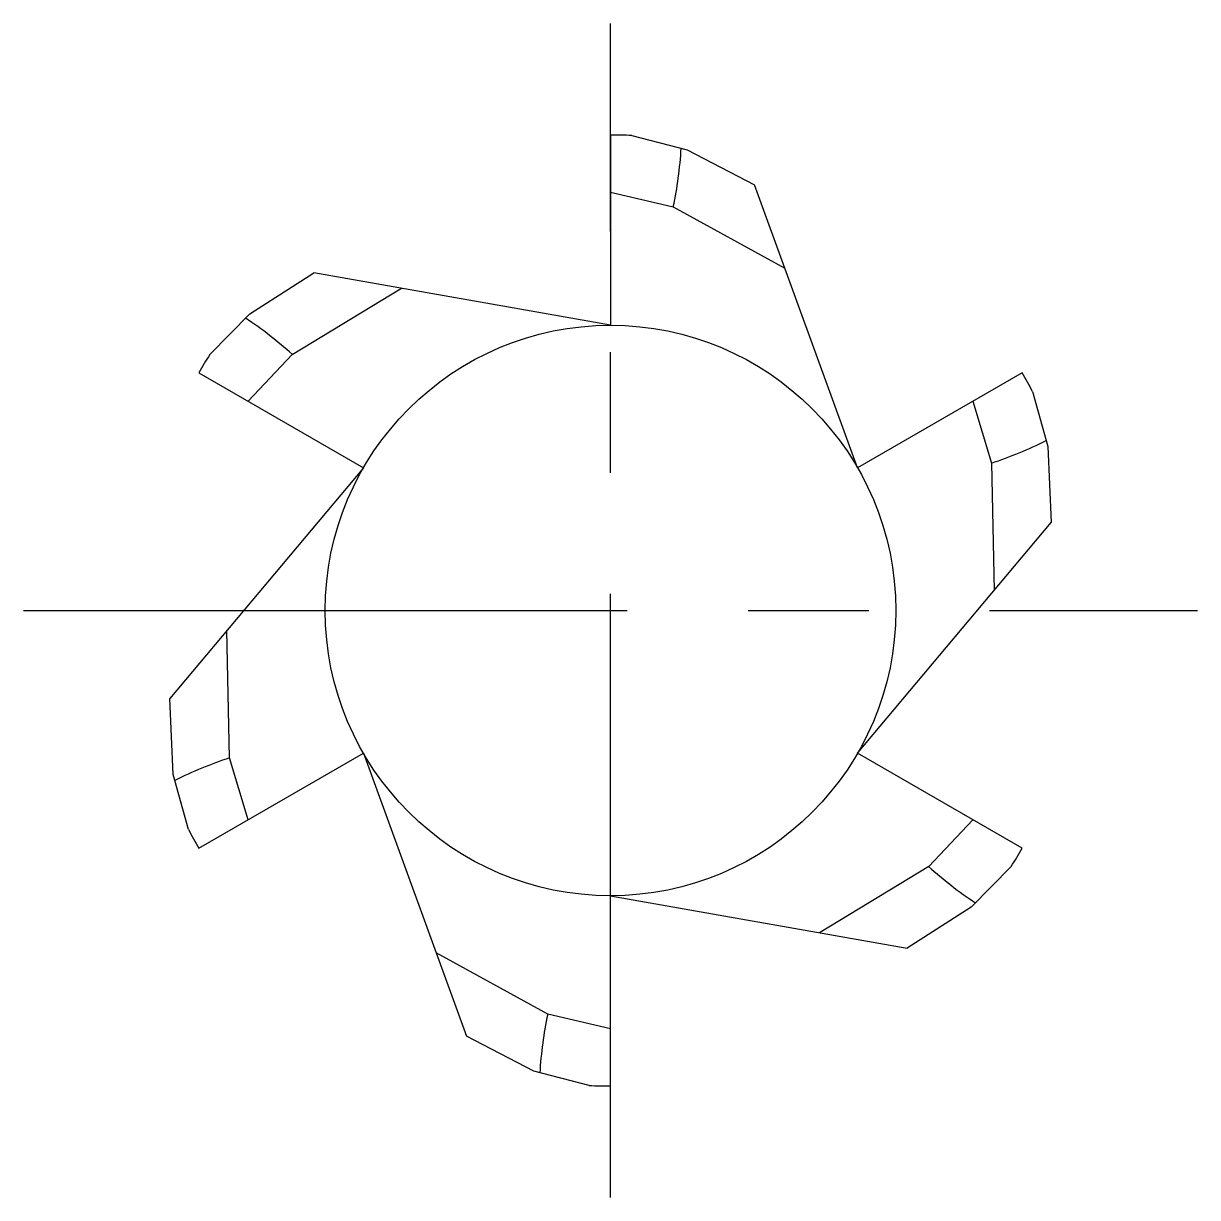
# Model space of a CAD drawing. Header units: millimetres. Extents: x -6.2 to 6.2, y -6.2 to 6.2.
import ezdxf

# ---------------------------------------------------------------- set-up
doc = ezdxf.new("R2010")
doc.units = ezdxf.units.MM
doc.linetypes.add('ACAD_ISO04W100', pattern=[30, 24, -3, 0, -3])
doc.linetypes.add('CENTER', pattern=[50.8, 31.75, -6.35, 6.35, -6.35])
doc.layers.add('中心线', color=2, linetype='ACAD_ISO04W100')
doc.layers.add('轮廓', color=4, linetype='Continuous')

msp = doc.modelspace()

# ---------------------------------------------------------------- linework, layer by layer
at = {"layer": '中心线', "linetype": 'CENTER', "ltscale": 0.2}
for p, q in [((0, -6.173), (0, 6.173)), ((-6.173, 0), (6.173, 0))]:
    msp.add_line(p, q, dxfattribs=at)
at = {"layer": '轮廓'}
for p, q in [((0, 5), (0, 3)), ((0.225, 4.995), (0.807, 4.845)), ((0.807, 4.845), (1.515, 4.477)), ((2.598, 1.5), (1.515, 4.477)), ((0, 4.399), (0.659, 4.244)), ((0.659, 4.244), (1.834, 3.598)), ((-3.792, 3.121), (-3.12, 3.55)), ((0, 3), (-3.12, 3.55)), ((-3.346, 2.693), (-2.199, 3.388)), ((-4.213, 2.692), (-3.792, 3.121)), ((-3.81, 2.2), (-3.346, 2.693)), ((-4.33, 2.5), (-2.598, 1.5)), ((4.33, 2.5), (2.598, 1.5)), ((4.438, 2.303), (4.599, 1.724)), ((3.81, 2.2), (4.005, 1.551)), ((4.599, 1.724), (4.634, 0.927)), ((-2.598, 1.5), (-4.634, -0.927)), ((4.005, 1.551), (4.033, 0.211)), ((2.598, -1.5), (4.634, 0.927)), ((-4.005, -1.551), (-4.033, -0.211)), ((-4.599, -1.724), (-4.634, -0.927)), ((-4.33, -2.5), (-2.598, -1.5)), ((-3.81, -2.2), (-4.005, -1.551)), ((-2.598, -1.5), (-1.515, -4.477)), ((4.33, -2.5), (2.598, -1.5)), ((-4.438, -2.303), (-4.599, -1.724)), ((3.81, -2.2), (3.346, -2.693)), ((3.346, -2.693), (2.199, -3.388)), ((4.213, -2.692), (3.792, -3.121)), ((0, -5), (0, -3)), ((0, -3), (3.12, -3.55)), ((3.792, -3.121), (3.12, -3.55)), ((-0.659, -4.244), (-1.834, -3.598)), ((0, -4.399), (-0.659, -4.244)), ((-0.807, -4.845), (-1.515, -4.477)), ((-0.225, -4.995), (-0.807, -4.845))]:
    msp.add_line(p, q, dxfattribs=at)
at = {"layer": '轮廓', "color": 4}
msp.add_circle((0, 0), 3, dxfattribs=at)
at = {"layer": '轮廓'}
for centre, radius, start, end in [((0, 0), 5, 87.4251, 90), ((-3.457, 5.115), 4.208, 348.0596, 356.5365), ((-6.158, -0.437), 4.208, 48.0596, 56.5365), ((0, 0), 5, 147.4251, 150), ((0, 0), 5, 27.4251, 30), ((2.701, 5.551), 4.208, 288.0596, 296.5365), ((-2.701, -5.551), 4.208, 108.0596, 116.5365), ((0, 0), 5, 207.4251, 210), ((0, 0), 5, 327.4251, 330), ((6.158, 0.437), 4.208, 228.0596, 236.5365), ((3.457, -5.115), 4.208, 168.0596, 176.5365), ((0, 0), 5, 267.4251, 270)]:
    msp.add_arc(centre, radius, start, end, dxfattribs=at)

doc.saveas('drawing.dxf')
